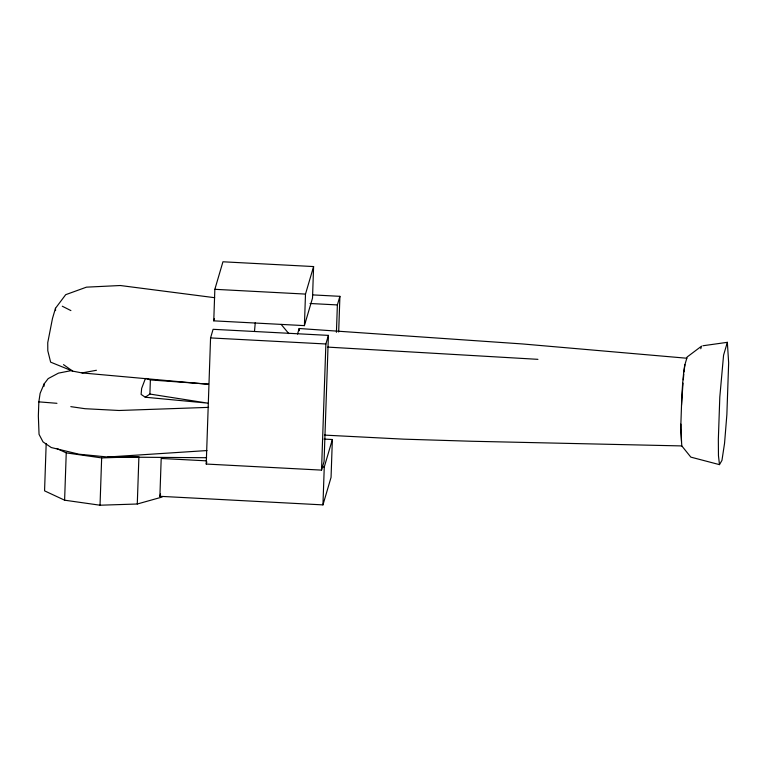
<?xml version="1.0" encoding="UTF-8"?>
<svg xmlns="http://www.w3.org/2000/svg" width="767" height="767" viewBox="0 0 767 767"><rect width="100%" height="100%" fill="white"/><g stroke="black" fill="none" stroke-linecap="round" stroke-linejoin="round"><path stroke-width="1.15" d="M72.136 370.442L58.465 373.126L48.187 378.601L44.122 383.903L40.133 393.308L38.839 401.86L38.35 415.982L39.05 434.352L43.01 441.878L51.236 447.525L78.924 454.198L107.725 457.017L206.601 457.717M44.045 386.252L44.122 383.903M46.183 443.556L44.563 490.851L64.61 500.189L100.036 505.213L137.283 504.005L162.134 497.035M64.61 500.189L66.24 452.885L56.739 448.465M100.036 505.213L101.656 457.909L66.24 452.885M137.283 504.005L138.904 456.71M145.346 378.677L141.646 388.418L141.109 394.401L145.241 397.229L149.891 394.056L150.38 379.943L145.883 378.409M324.029 439.079L332.36 439.52L331.056 477.362L322.955 504.887L159.891 496.307L161.195 458.465L206.428 460.842M206.227 464.045L210.561 337.921L213.092 329.311L328.41 335.38L324.067 461.513L321.536 470.113L206.227 464.045L206.86 461.887M213.763 320.846L214.846 289.312L222.948 261.787L313.598 266.561L312.514 298.095L304.413 325.62L213.763 320.846L214.444 318.554M304.413 325.62L305.496 294.087L313.598 266.561M321.536 470.113L325.879 343.98L328.41 335.38M322.955 504.887L324.259 467.045L332.36 439.52M336.425 332.293L337.375 304.93L339.906 296.33L312.562 294.892M338.678 332.025L339.906 296.33M681.518 405.302L682.994 383.164M254.491 331.402L255.267 322.686M683.292 379.79L683.8 374.171M684.001 371.928L684.921 364.651L687.184 356.962L701.517 346.176L700.76 348.745M214.655 297.701L120.304 285.516L86.46 287.155L65.694 294.681L55.483 308.286L52.463 318.545L47.746 342.648L47.803 350.778L50.632 362.149L72.683 371.132L82.04 372.925L208.336 384.296M159.891 496.307L160.571 494.006M297.529 334.057L299.168 328.506L522.49 343.952L686.81 358.237M702.869 345.764L727.356 342.322L723.578 355.159L719.801 397.076L718.343 439.405L718.458 455.656L719.484 464.639L690.827 457.122L681.796 445.905L680.712 428.811L681.681 400.595A31.84 2.1 -87 0 1 684.921 364.661M719.484 464.639L721.958 460.373L724.556 443.259L726.867 414.602L728.65 362.868L727.356 342.322M82.04 372.925L96.431 370.279M107.725 457.017L206.985 450.555M208.595 407.363L119.077 410.489L85.022 408.706L70.813 406.644M101.656 457.909L137.744 456.748M681.796 445.924L471.638 441.255L403.854 439.165L324.422 435.1M214.846 289.312L305.496 294.087M310.031 303.492L337.375 304.93M210.561 337.921L325.879 343.98M321.881 466.921L324.259 467.045M327.71 347.106L537.935 359.339M150.38 379.943L208.586 384.133M38.839 401.86L56.95 403.308M145.241 397.229L207.732 403.126L149.891 394.056M62.29 306.225L70.9 310.587M63.508 364.632L72.683 371.132M281.163 324.422L288.795 333.587M681.508 441.361L680.875 424.103M299.168 328.506L299.303 330.702M55.483 308.286L55.56 310.587"/></g></svg>
